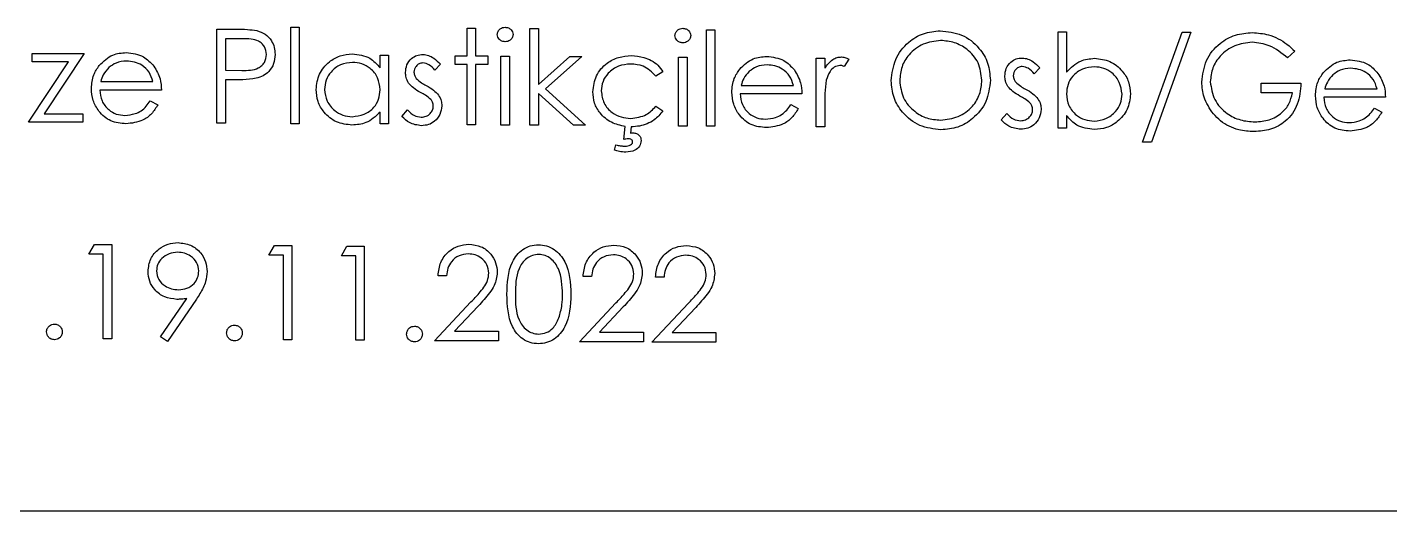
# Model space of a CAD drawing. Extents: x 150 to 4150, y 50 to 2920.
# Drawn here: x 1439.38 to 1485.28, y 2314.08 to 2330.38 of the extents above; entities that cross this region are included whole.
import ezdxf

# ---------------------------------------------------------------- set-up
doc = ezdxf.new("R2010")
doc.units = 0
doc.header["$LTSCALE"] = 10
doc.linetypes.add('SLD-KATı', pattern=[0])
doc.layers.get('0').update_dxf_attribs({"linetype": 'CONTINUOUS'})

msp = doc.modelspace()

# ---------------------------------------------------------------- linework, layer by layer
at = {"color": 7, "linetype": 'SLD-KATı'}
for p, q in [((1445.773, 2330.318), (1446.396, 2330.318)), ((1445.773, 2327.143), (1445.773, 2330.318)), ((1448.256, 2330.384), (1448.541, 2330.384)), ((1448.256, 2327.127), (1448.256, 2330.384)), ((1448.541, 2330.384), (1448.541, 2327.127)), ((1454.199, 2330.35), (1454.484, 2330.35)), ((1454.199, 2329.414), (1454.199, 2330.35)), ((1454.484, 2330.35), (1454.484, 2329.414)), ((1456.315, 2330.336), (1456.6, 2330.336)), ((1456.315, 2327.08), (1456.315, 2330.336)), ((1456.6, 2330.336), (1456.6, 2328.453)), ((1462.258, 2330.301), (1462.543, 2330.301)), ((1462.258, 2327.044), (1462.258, 2330.301)), ((1462.543, 2330.301), (1462.543, 2327.044)), ((1474.103, 2330.231), (1474.388, 2330.231)), ((1474.103, 2326.974), (1474.103, 2330.231)), ((1474.388, 2330.231), (1474.388, 2328.873)), ((1476.953, 2326.509), (1478.281, 2330.213)), ((1478.581, 2330.213), (1477.253, 2326.509)), ((1478.281, 2330.213), (1478.581, 2330.213)), ((1446.058, 2329.992), (1446.058, 2328.934)), ((1446.639, 2329.992), (1446.058, 2329.992)), ((1439.545, 2329.498), (1441.296, 2329.498)), ((1439.545, 2329.213), (1439.545, 2329.498)), ((1441.296, 2329.498), (1439.946, 2327.463)), ((1451.268, 2329.013), (1451.268, 2329.442)), ((1451.268, 2329.442), (1451.553, 2329.442)), ((1451.553, 2329.442), (1451.553, 2327.122)), ((1453.792, 2329.414), (1454.199, 2329.414)), ((1453.792, 2329.129), (1453.792, 2329.414)), ((1454.484, 2329.414), (1454.891, 2329.414)), ((1454.891, 2329.414), (1454.891, 2329.129)), ((1455.338, 2329.405), (1455.623, 2329.405)), ((1455.338, 2327.085), (1455.338, 2329.405)), ((1455.623, 2329.405), (1455.623, 2327.085)), ((1456.6, 2328.453), (1457.656, 2329.4)), ((1458.066, 2329.4), (1456.841, 2328.301)), ((1457.656, 2329.4), (1458.066, 2329.4)), ((1461.322, 2329.37), (1461.607, 2329.37)), ((1461.322, 2327.05), (1461.322, 2329.37)), ((1461.607, 2329.37), (1461.607, 2327.05)), ((1465.962, 2329.342), (1466.247, 2329.342)), ((1465.962, 2327.022), (1465.962, 2329.342)), ((1466.247, 2329.342), (1466.247, 2329.001)), ((1467.061, 2329.304), (1466.905, 2329.057)), ((1482.081, 2329.578), (1481.837, 2329.347)), ((1439.423, 2327.178), (1440.773, 2329.213)), ((1440.773, 2329.213), (1439.545, 2329.213)), ((1446.058, 2328.934), (1446.614, 2328.927)), ((1453.303, 2329.135), (1453.11, 2328.936)), ((1454.199, 2329.129), (1453.792, 2329.129)), ((1454.199, 2327.094), (1454.199, 2329.129)), ((1454.484, 2329.129), (1454.484, 2327.094)), ((1454.891, 2329.129), (1454.484, 2329.129)), ((1460.793, 2328.884), (1460.554, 2328.736)), ((1473.493, 2329.015), (1473.299, 2328.816)), ((1441.855, 2328.551), (1443.616, 2328.551)), ((1446.058, 2328.608), (1446.058, 2327.143)), ((1446.285, 2328.608), (1446.058, 2328.608)), ((1463.428, 2328.423), (1465.189, 2328.423)), ((1480.942, 2328.492), (1482.285, 2328.492)), ((1480.942, 2328.166), (1480.942, 2328.492)), ((1443.901, 2328.266), (1441.825, 2328.266)), ((1443.525, 2327.899), (1443.778, 2327.767)), ((1456.6, 2328.149), (1456.6, 2327.08)), ((1457.779, 2327.08), (1456.6, 2328.149)), ((1456.841, 2328.301), (1458.188, 2327.08)), ((1465.474, 2328.138), (1463.398, 2328.138)), ((1482, 2328.166), (1480.942, 2328.166)), ((1485.134, 2328.022), (1483.058, 2328.022)), ((1483.088, 2328.306), (1484.849, 2328.306)), ((1439.946, 2327.463), (1441.255, 2327.463)), ((1441.255, 2327.463), (1441.255, 2327.178)), ((1451.268, 2327.122), (1451.268, 2327.523)), ((1452.001, 2327.378), (1452.19, 2327.593)), ((1460.554, 2327.718), (1460.793, 2327.562)), ((1465.099, 2327.772), (1465.352, 2327.639)), ((1466.247, 2327.802), (1466.247, 2327.022)), ((1472.19, 2327.258), (1472.379, 2327.473)), ((1484.759, 2327.655), (1485.012, 2327.522)), ((1441.255, 2327.178), (1439.423, 2327.178)), ((1446.058, 2327.143), (1445.773, 2327.143)), ((1448.541, 2327.127), (1448.256, 2327.127)), ((1451.553, 2327.122), (1451.268, 2327.122)), ((1454.484, 2327.094), (1454.199, 2327.094)), ((1455.623, 2327.085), (1455.338, 2327.085)), ((1456.6, 2327.08), (1456.315, 2327.08)), ((1458.188, 2327.08), (1457.779, 2327.08)), ((1459.473, 2326.599), (1459.527, 2327.035)), ((1459.729, 2327.026), (1459.698, 2326.816)), ((1461.607, 2327.05), (1461.322, 2327.05)), ((1462.543, 2327.044), (1462.258, 2327.044)), ((1466.247, 2327.022), (1465.962, 2327.022)), ((1474.388, 2326.974), (1474.103, 2326.974)), ((1474.388, 2327.404), (1474.388, 2326.974)), ((1459.165, 2326.235), (1459.213, 2326.418)), ((1477.253, 2326.509), (1476.953, 2326.509)), ((1441.456, 2322.727), (1441.642, 2323.053)), ((1441.642, 2323.053), (1442.229, 2323.053)), ((1442.229, 2323.053), (1442.229, 2319.878)), ((1447.521, 2322.691), (1447.707, 2323.017)), ((1447.707, 2323.017), (1448.294, 2323.017)), ((1448.294, 2323.017), (1448.294, 2319.842)), ((1449.963, 2322.677), (1450.149, 2323.002)), ((1450.149, 2323.002), (1450.736, 2323.002)), ((1450.736, 2323.002), (1450.736, 2319.827)), ((1441.944, 2322.727), (1441.456, 2322.727)), ((1441.944, 2319.878), (1441.944, 2322.727)), ((1448.009, 2322.691), (1447.521, 2322.691)), ((1448.009, 2319.842), (1448.009, 2322.691)), ((1450.451, 2322.677), (1449.963, 2322.677)), ((1450.451, 2319.827), (1450.451, 2322.677)), ((1453.504, 2322.004), (1453.219, 2322.004)), ((1458.389, 2321.975), (1458.104, 2321.975)), ((1460.831, 2321.96), (1460.546, 2321.96)), ((1443.874, 2319.94), (1444.757, 2321.231)), ((1445.079, 2321.212), (1444.102, 2319.782)), ((1453.097, 2319.806), (1454.329, 2321.12)), ((1457.982, 2319.777), (1459.213, 2321.091)), ((1460.424, 2319.762), (1461.655, 2321.076)), ((1454.572, 2320.979), (1453.777, 2320.131)), ((1459.456, 2320.95), (1458.662, 2320.103)), ((1461.898, 2320.936), (1461.104, 2320.088)), ((1453.777, 2320.131), (1455.255, 2320.131)), ((1455.255, 2320.131), (1455.255, 2319.806)), ((1458.662, 2320.103), (1460.139, 2320.103)), ((1460.139, 2320.103), (1460.139, 2319.777)), ((1442.229, 2319.878), (1441.944, 2319.878)), ((1444.102, 2319.782), (1443.874, 2319.94)), ((1448.294, 2319.842), (1448.009, 2319.842)), ((1450.736, 2319.827), (1450.451, 2319.827)), ((1455.255, 2319.806), (1453.097, 2319.806)), ((1460.139, 2319.777), (1457.982, 2319.777)), ((1462.581, 2319.762), (1460.424, 2319.762)), ((1461.104, 2320.088), (1462.581, 2320.088)), ((1462.581, 2320.088), (1462.581, 2319.762)), ((1336.697, 2314.076), (1524.697, 2314.076))]:
    msp.add_line(p, q, dxfattribs=at)
for points, knots in [([(1446.396, 2330.318), (1446.531, 2330.318), (1446.774, 2330.319), (1447.013, 2330.285), (1447.119, 2330.27)], [0, 0, 0, 0, 0.5603131, 1, 1, 1, 1]), ([(1447.119, 2330.27), (1447.215, 2330.235), (1447.408, 2330.166), (1447.608, 2329.951), (1447.713, 2329.707), (1447.722, 2329.546), (1447.727, 2329.466)], [0, 0, 0, 0, 0.2796972, 0.5593776, 0.7795419, 1, 1, 1, 1]), ([(1455.216, 2330.137), (1455.222, 2330.174), (1455.232, 2330.249), (1455.306, 2330.328), (1455.391, 2330.375), (1455.45, 2330.38), (1455.48, 2330.382)], [0, 0, 0, 0, 0.279374, 0.558933, 0.779459, 1, 1, 1, 1]), ([(1455.48, 2330.382), (1455.517, 2330.379), (1455.593, 2330.371), (1455.68, 2330.307), (1455.736, 2330.226), (1455.742, 2330.166), (1455.746, 2330.137)], [0, 0, 0, 0, 0.279839, 0.559884, 0.779901, 1, 1, 1, 1]), ([(1461.2, 2330.101), (1461.205, 2330.139), (1461.216, 2330.214), (1461.29, 2330.293), (1461.375, 2330.34), (1461.434, 2330.345), (1461.463, 2330.347)], [0, 0, 0, 0, 0.279367, 0.558914, 0.779497, 1, 1, 1, 1]), ([(1461.463, 2330.347), (1461.501, 2330.343), (1461.576, 2330.335), (1461.663, 2330.271), (1461.72, 2330.19), (1461.726, 2330.131), (1461.729, 2330.101)], [0, 0, 0, 0, 0.279861, 0.559886, 0.779901, 1, 1, 1, 1]), ([(1468.486, 2328.581), (1468.515, 2328.826), (1468.574, 2329.315), (1469.008, 2329.874), (1469.557, 2330.206), (1469.942, 2330.244), (1470.135, 2330.264)], [0, 0, 0, 0, 0.279716, 0.559326, 0.77968, 1, 1, 1, 1]), ([(1470.135, 2330.264), (1470.383, 2330.237), (1470.881, 2330.185), (1471.437, 2329.735), (1471.775, 2329.182), (1471.807, 2328.791), (1471.824, 2328.596)], [0, 0, 0, 0, 0.27977, 0.559371, 0.779578, 1, 1, 1, 1]), ([(1478.947, 2328.534), (1478.978, 2328.783), (1479.041, 2329.28), (1479.498, 2329.839), (1480.067, 2330.154), (1480.459, 2330.186), (1480.655, 2330.202)], [0, 0, 0, 0, 0.279595, 0.559068, 0.779412, 1, 1, 1, 1]), ([(1480.655, 2330.202), (1480.836, 2330.188), (1481.136, 2330.166), (1481.524, 2330.006), (1481.823, 2329.818), (1481.995, 2329.658), (1482.081, 2329.578)], [0, 0, 0, 0, 0.3395303, 0.5595888, 0.7797308, 1, 1, 1, 1]), ([(1447.442, 2329.465), (1447.427, 2329.556), (1447.406, 2329.693), (1447.289, 2329.836), (1447.065, 2329.997), (1446.828, 2329.994), (1446.639, 2329.992)], [0, 0, 0, 0, 0.248972, 0.374733, 0.500391, 1, 1, 1, 1]), ([(1455.48, 2329.894), (1455.442, 2329.898), (1455.368, 2329.906), (1455.282, 2329.969), (1455.226, 2330.049), (1455.22, 2330.108), (1455.216, 2330.137)], [0, 0, 0, 0, 0.279796, 0.559658, 0.77993, 1, 1, 1, 1]), ([(1455.746, 2330.137), (1455.74, 2330.099), (1455.729, 2330.024), (1455.653, 2329.947), (1455.568, 2329.9), (1455.509, 2329.896), (1455.48, 2329.894)], [0, 0, 0, 0, 0.279157, 0.558811, 0.779355, 1, 1, 1, 1]), ([(1461.463, 2329.858), (1461.426, 2329.862), (1461.352, 2329.87), (1461.266, 2329.934), (1461.21, 2330.014), (1461.203, 2330.072), (1461.2, 2330.101)], [0, 0, 0, 0, 0.279812, 0.559778, 0.779917, 1, 1, 1, 1]), ([(1461.729, 2330.101), (1461.724, 2330.064), (1461.713, 2329.989), (1461.637, 2329.912), (1461.552, 2329.865), (1461.493, 2329.861), (1461.463, 2329.858)], [0, 0, 0, 0, 0.279155, 0.558791, 0.779334, 1, 1, 1, 1]), ([(1470.149, 2329.938), (1469.948, 2329.912), (1469.547, 2329.86), (1469.089, 2329.506), (1468.814, 2329.056), (1468.785, 2328.74), (1468.771, 2328.582)], [0, 0, 0, 0, 0.279637, 0.559352, 0.779645, 1, 1, 1, 1]), ([(1471.539, 2328.597), (1471.515, 2328.798), (1471.466, 2329.201), (1471.079, 2329.638), (1470.622, 2329.891), (1470.306, 2329.922), (1470.149, 2329.938)], [0, 0, 0, 0, 0.279481, 0.558868, 0.779518, 1, 1, 1, 1]), ([(1480.645, 2329.876), (1480.444, 2329.852), (1480.043, 2329.803), (1479.574, 2329.464), (1479.286, 2329.021), (1479.25, 2328.705), (1479.232, 2328.547)], [0, 0, 0, 0, 0.279847, 0.559547, 0.779859, 1, 1, 1, 1]), ([(1481.837, 2329.347), (1481.641, 2329.508), (1481.29, 2329.797), (1480.842, 2329.852), (1480.645, 2329.876)], [0, 0, 0, 0, 0.559848, 1, 1, 1, 1]), ([(1441.807, 2329.095), (1441.949, 2329.235), (1442.204, 2329.486), (1442.558, 2329.515), (1442.714, 2329.528)], [0, 0, 0, 0, 0.5586028, 1, 1, 1, 1]), ([(1442.714, 2329.528), (1442.92, 2329.504), (1443.289, 2329.461), (1443.538, 2329.19), (1443.648, 2329.071)], [0, 0, 0, 0, 0.55892, 1, 1, 1, 1]), ([(1446.614, 2328.927), (1446.807, 2328.926), (1447.049, 2328.925), (1447.284, 2329.084), (1447.406, 2329.23), (1447.427, 2329.371), (1447.442, 2329.465)], [0, 0, 0, 0, 0.499722, 0.625349, 0.751103, 1, 1, 1, 1]), ([(1447.727, 2329.466), (1447.719, 2329.361), (1447.704, 2329.152), (1447.545, 2328.897), (1447.329, 2328.733), (1447.172, 2328.684), (1447.093, 2328.66)], [0, 0, 0, 0, 0.2801107, 0.5593231, 0.7794529, 1, 1, 1, 1]), ([(1449.111, 2328.288), (1449.133, 2328.466), (1449.177, 2328.822), (1449.513, 2329.209), (1449.91, 2329.447), (1450.19, 2329.471), (1450.329, 2329.483)], [0, 0, 0, 0, 0.279416, 0.559186, 0.779548, 1, 1, 1, 1]), ([(1450.329, 2329.483), (1450.539, 2329.459), (1450.913, 2329.417), (1451.16, 2329.136), (1451.268, 2329.013)], [0, 0, 0, 0, 0.559054, 1, 1, 1, 1]), ([(1452.123, 2328.856), (1452.131, 2328.945), (1452.148, 2329.123), (1452.303, 2329.326), (1452.5, 2329.448), (1452.639, 2329.459), (1452.709, 2329.465)], [0, 0, 0, 0, 0.279919, 0.559471, 0.779622, 1, 1, 1, 1]), ([(1452.709, 2329.465), (1452.774, 2329.458), (1452.905, 2329.443), (1453.112, 2329.326), (1453.231, 2329.207), (1453.303, 2329.135)], [0, 0, 0, 0, 0.279562, 0.559702, 1, 1, 1, 1]), ([(1458.432, 2328.208), (1458.457, 2328.393), (1458.507, 2328.765), (1458.862, 2329.171), (1459.292, 2329.394), (1459.585, 2329.416), (1459.731, 2329.428)], [0, 0, 0, 0, 0.279386, 0.55879, 0.779281, 1, 1, 1, 1]), ([(1459.731, 2329.428), (1459.872, 2329.416), (1460.106, 2329.396), (1460.407, 2329.269), (1460.636, 2329.111), (1460.741, 2328.96), (1460.793, 2328.884)], [0, 0, 0, 0, 0.339712, 0.560013, 0.780012, 1, 1, 1, 1]), ([(1463.38, 2328.967), (1463.523, 2329.108), (1463.778, 2329.359), (1464.131, 2329.387), (1464.287, 2329.4)], [0, 0, 0, 0, 0.558568, 1, 1, 1, 1]), ([(1464.287, 2329.4), (1464.493, 2329.376), (1464.862, 2329.333), (1465.112, 2329.063), (1465.221, 2328.943)], [0, 0, 0, 0, 0.55892, 1, 1, 1, 1]), ([(1466.247, 2329.001), (1466.327, 2329.11), (1466.438, 2329.262), (1466.656, 2329.369), (1466.761, 2329.378), (1466.813, 2329.383)], [0, 0, 0, 0, 0.558819, 0.779466, 1, 1, 1, 1]), ([(1466.813, 2329.383), (1466.863, 2329.377), (1466.951, 2329.367), (1467.028, 2329.323), (1467.061, 2329.304)], [0, 0, 0, 0, 0.5593001, 1, 1, 1, 1]), ([(1472.312, 2328.737), (1472.321, 2328.826), (1472.338, 2329.003), (1472.492, 2329.206), (1472.689, 2329.329), (1472.829, 2329.34), (1472.899, 2329.345)], [0, 0, 0, 0, 0.279922, 0.55947, 0.779621, 1, 1, 1, 1]), ([(1472.899, 2329.345), (1472.964, 2329.338), (1473.094, 2329.323), (1473.301, 2329.206), (1473.42, 2329.088), (1473.493, 2329.015)], [0, 0, 0, 0, 0.279562, 0.559713, 1, 1, 1, 1]), ([(1474.388, 2328.873), (1474.537, 2329.02), (1474.803, 2329.283), (1475.172, 2329.319), (1475.335, 2329.335)], [0, 0, 0, 0, 0.559301, 1, 1, 1, 1]), ([(1475.335, 2329.335), (1475.513, 2329.315), (1475.87, 2329.273), (1476.264, 2328.945), (1476.509, 2328.55), (1476.534, 2328.27), (1476.546, 2328.13)], [0, 0, 0, 0, 0.279578, 0.5593278, 0.7795936, 1, 1, 1, 1]), ([(1483.04, 2328.851), (1483.183, 2328.991), (1483.438, 2329.242), (1483.791, 2329.271), (1483.947, 2329.283)], [0, 0, 0, 0, 0.5586028, 1, 1, 1, 1]), ([(1483.947, 2329.283), (1484.154, 2329.26), (1484.523, 2329.217), (1484.772, 2328.946), (1484.882, 2328.827)], [0, 0, 0, 0, 0.55892, 1, 1, 1, 1]), ([(1441.54, 2328.321), (1441.554, 2328.478), (1441.579, 2328.76), (1441.737, 2328.993), (1441.807, 2329.095)], [0, 0, 0, 0, 0.559429, 1, 1, 1, 1]), ([(1442.131, 2329.025), (1442.061, 2328.947), (1441.937, 2328.807), (1441.88, 2328.629), (1441.855, 2328.551)], [0, 0, 0, 0, 0.558781, 1, 1, 1, 1]), ([(1442.728, 2329.243), (1442.605, 2329.232), (1442.385, 2329.213), (1442.208, 2329.083), (1442.131, 2329.025)], [0, 0, 0, 0, 0.559448, 1, 1, 1, 1]), ([(1443.616, 2328.551), (1443.581, 2328.661), (1443.511, 2328.88), (1443.268, 2329.101), (1442.997, 2329.222), (1442.818, 2329.236), (1442.728, 2329.243)], [0, 0, 0, 0, 0.280137, 0.55919, 0.7796021, 1, 1, 1, 1]), ([(1443.648, 2329.071), (1443.731, 2328.931), (1443.879, 2328.682), (1443.894, 2328.393), (1443.901, 2328.266)], [0, 0, 0, 0, 0.558873, 1, 1, 1, 1]), ([(1450.333, 2329.198), (1450.197, 2329.182), (1449.925, 2329.15), (1449.616, 2328.908), (1449.43, 2328.605), (1449.407, 2328.392), (1449.396, 2328.285)], [0, 0, 0, 0, 0.279758, 0.559302, 0.7797, 1, 1, 1, 1]), ([(1451.268, 2328.277), (1451.253, 2328.415), (1451.222, 2328.69), (1450.966, 2328.992), (1450.657, 2329.172), (1450.441, 2329.189), (1450.333, 2329.198)], [0, 0, 0, 0, 0.279684, 0.559201, 0.77949, 1, 1, 1, 1]), ([(1452.229, 2328.499), (1452.195, 2328.561), (1452.133, 2328.673), (1452.126, 2328.8), (1452.123, 2328.856)], [0, 0, 0, 0, 0.559605, 1, 1, 1, 1]), ([(1452.709, 2329.18), (1452.664, 2329.174), (1452.574, 2329.162), (1452.478, 2329.074), (1452.417, 2328.974), (1452.411, 2328.903), (1452.408, 2328.868)], [0, 0, 0, 0, 0.27932, 0.5591, 0.779453, 1, 1, 1, 1]), ([(1452.408, 2328.868), (1452.413, 2328.825), (1452.422, 2328.748), (1452.467, 2328.685), (1452.487, 2328.657)], [0, 0, 0, 0, 0.558986, 1, 1, 1, 1]), ([(1453.11, 2328.936), (1453.049, 2329.006), (1452.94, 2329.131), (1452.78, 2329.165), (1452.709, 2329.18)], [0, 0, 0, 0, 0.562033, 1, 1, 1, 1]), ([(1459.71, 2329.143), (1459.569, 2329.13), (1459.287, 2329.105), (1458.959, 2328.869), (1458.75, 2328.565), (1458.728, 2328.344), (1458.717, 2328.233)], [0, 0, 0, 0, 0.280134, 0.559778, 0.779912, 1, 1, 1, 1]), ([(1460.554, 2328.736), (1460.423, 2328.868), (1460.186, 2329.105), (1459.856, 2329.131), (1459.71, 2329.143)], [0, 0, 0, 0, 0.558439, 1, 1, 1, 1]), ([(1463.113, 2328.193), (1463.127, 2328.35), (1463.152, 2328.632), (1463.31, 2328.865), (1463.38, 2328.967)], [0, 0, 0, 0, 0.559429, 1, 1, 1, 1]), ([(1463.704, 2328.897), (1463.635, 2328.819), (1463.511, 2328.679), (1463.453, 2328.501), (1463.428, 2328.423)], [0, 0, 0, 0, 0.558777, 1, 1, 1, 1]), ([(1464.302, 2329.115), (1464.179, 2329.104), (1463.959, 2329.085), (1463.782, 2328.955), (1463.704, 2328.897)], [0, 0, 0, 0, 0.559442, 1, 1, 1, 1]), ([(1465.189, 2328.423), (1465.154, 2328.533), (1465.085, 2328.752), (1464.841, 2328.973), (1464.571, 2329.094), (1464.391, 2329.108), (1464.302, 2329.115)], [0, 0, 0, 0, 0.280135, 0.559186, 0.779596, 1, 1, 1, 1]), ([(1465.221, 2328.943), (1465.304, 2328.804), (1465.452, 2328.554), (1465.467, 2328.265), (1465.474, 2328.138)], [0, 0, 0, 0, 0.55887, 1, 1, 1, 1]), ([(1466.759, 2329.098), (1466.692, 2329.083), (1466.558, 2329.054), (1466.385, 2328.867), (1466.331, 2328.7), (1466.298, 2328.598)], [0, 0, 0, 0, 0.278351, 0.558774, 1, 1, 1, 1]), ([(1466.905, 2329.057), (1466.879, 2329.069), (1466.832, 2329.09), (1466.782, 2329.096), (1466.759, 2329.098)], [0, 0, 0, 0, 0.560494, 1, 1, 1, 1]), ([(1472.899, 2329.06), (1472.854, 2329.055), (1472.763, 2329.043), (1472.667, 2328.955), (1472.607, 2328.855), (1472.6, 2328.784), (1472.597, 2328.748)], [0, 0, 0, 0, 0.279322, 0.559103, 0.779448, 1, 1, 1, 1]), ([(1473.299, 2328.816), (1473.238, 2328.886), (1473.129, 2329.011), (1472.969, 2329.045), (1472.899, 2329.06)], [0, 0, 0, 0, 0.562033, 1, 1, 1, 1]), ([(1475.328, 2329.05), (1475.192, 2329.034), (1474.919, 2329), (1474.602, 2328.768), (1474.416, 2328.461), (1474.398, 2328.246), (1474.388, 2328.139)], [0, 0, 0, 0, 0.279797, 0.559475, 0.779655, 1, 1, 1, 1]), ([(1476.261, 2328.13), (1476.241, 2328.265), (1476.203, 2328.536), (1475.954, 2328.839), (1475.648, 2329.019), (1475.434, 2329.04), (1475.328, 2329.05)], [0, 0, 0, 0, 0.279417, 0.559117, 0.779556, 1, 1, 1, 1]), ([(1482.773, 2328.076), (1482.787, 2328.234), (1482.813, 2328.516), (1482.971, 2328.748), (1483.04, 2328.851)], [0, 0, 0, 0, 0.559429, 1, 1, 1, 1]), ([(1483.962, 2328.999), (1483.839, 2328.988), (1483.619, 2328.969), (1483.442, 2328.838), (1483.364, 2328.781)], [0, 0, 0, 0, 0.559448, 1, 1, 1, 1]), ([(1484.849, 2328.306), (1484.814, 2328.416), (1484.745, 2328.636), (1484.501, 2328.857), (1484.231, 2328.977), (1484.052, 2328.991), (1483.962, 2328.999)], [0, 0, 0, 0, 0.280137, 0.55919, 0.779595, 1, 1, 1, 1]), ([(1484.882, 2328.827), (1484.964, 2328.687), (1485.112, 2328.437), (1485.127, 2328.149), (1485.134, 2328.022)], [0, 0, 0, 0, 0.558873, 1, 1, 1, 1]), ([(1447.093, 2328.66), (1446.943, 2328.641), (1446.675, 2328.608), (1446.404, 2328.608), (1446.285, 2328.608)], [0, 0, 0, 0, 0.559686, 1, 1, 1, 1]), ([(1452.629, 2328.182), (1452.545, 2328.229), (1452.394, 2328.313), (1452.279, 2328.442), (1452.229, 2328.499)], [0, 0, 0, 0, 0.56063, 1, 1, 1, 1]), ([(1452.487, 2328.657), (1452.543, 2328.605), (1452.644, 2328.513), (1452.765, 2328.447), (1452.818, 2328.418)], [0, 0, 0, 0, 0.559085, 1, 1, 1, 1]), ([(1452.818, 2328.418), (1452.906, 2328.369), (1453.062, 2328.282), (1453.183, 2328.15), (1453.236, 2328.092)], [0, 0, 0, 0, 0.56062, 1, 1, 1, 1]), ([(1466.298, 2328.598), (1466.279, 2328.45), (1466.246, 2328.186), (1466.247, 2327.919), (1466.247, 2327.802)], [0, 0, 0, 0, 0.559637, 1, 1, 1, 1]), ([(1470.16, 2326.926), (1469.914, 2326.953), (1469.422, 2327.007), (1468.875, 2327.456), (1468.537, 2328.001), (1468.503, 2328.388), (1468.486, 2328.581)], [0, 0, 0, 0, 0.279665, 0.559349, 0.779636, 1, 1, 1, 1]), ([(1468.771, 2328.582), (1468.795, 2328.382), (1468.844, 2327.982), (1469.228, 2327.55), (1469.677, 2327.29), (1469.991, 2327.264), (1470.149, 2327.251)], [0, 0, 0, 0, 0.2794222, 0.559084, 0.7794841, 1, 1, 1, 1]), ([(1470.149, 2327.251), (1470.35, 2327.274), (1470.753, 2327.32), (1471.22, 2327.668), (1471.495, 2328.121), (1471.524, 2328.438), (1471.539, 2328.597)], [0, 0, 0, 0, 0.279824, 0.559388, 0.779662, 1, 1, 1, 1]), ([(1471.824, 2328.596), (1471.796, 2328.35), (1471.74, 2327.857), (1471.288, 2327.311), (1470.741, 2326.975), (1470.354, 2326.942), (1470.16, 2326.926)], [0, 0, 0, 0, 0.279631, 0.559344, 0.7796, 1, 1, 1, 1]), ([(1472.418, 2328.379), (1472.384, 2328.442), (1472.322, 2328.554), (1472.315, 2328.681), (1472.312, 2328.737)], [0, 0, 0, 0, 0.559605, 1, 1, 1, 1]), ([(1472.819, 2328.063), (1472.734, 2328.11), (1472.583, 2328.194), (1472.469, 2328.323), (1472.418, 2328.379)], [0, 0, 0, 0, 0.5606371, 1, 1, 1, 1]), ([(1472.597, 2328.748), (1472.602, 2328.705), (1472.612, 2328.628), (1472.656, 2328.565), (1472.676, 2328.538)], [0, 0, 0, 0, 0.558986, 1, 1, 1, 1]), ([(1472.676, 2328.538), (1472.733, 2328.486), (1472.834, 2328.393), (1472.954, 2328.327), (1473.007, 2328.299)], [0, 0, 0, 0, 0.559085, 1, 1, 1, 1]), ([(1479.336, 2327.464), (1479.211, 2327.646), (1478.987, 2327.97), (1478.959, 2328.362), (1478.947, 2328.534)], [0, 0, 0, 0, 0.559292, 1, 1, 1, 1]), ([(1479.232, 2328.547), (1479.264, 2328.337), (1479.329, 2327.917), (1479.751, 2327.473), (1480.24, 2327.229), (1480.571, 2327.203), (1480.737, 2327.189)], [0, 0, 0, 0, 0.2790759, 0.5585961, 0.779239, 1, 1, 1, 1]), ([(1482.285, 2328.492), (1482.265, 2328.252), (1482.226, 2327.774), (1481.825, 2327.208), (1481.276, 2326.902), (1480.9, 2326.877), (1480.712, 2326.864)], [0, 0, 0, 0, 0.280359, 0.559374, 0.779373, 1, 1, 1, 1]), ([(1483.364, 2328.781), (1483.295, 2328.703), (1483.171, 2328.562), (1483.113, 2328.385), (1483.088, 2328.306)], [0, 0, 0, 0, 0.558781, 1, 1, 1, 1]), ([(1442.707, 2327.126), (1442.53, 2327.142), (1442.178, 2327.174), (1441.798, 2327.512), (1441.578, 2327.909), (1441.552, 2328.183), (1441.54, 2328.321)], [0, 0, 0, 0, 0.279891, 0.558845, 0.779477, 1, 1, 1, 1]), ([(1441.825, 2328.266), (1441.839, 2328.14), (1441.868, 2327.889), (1442.093, 2327.605), (1442.375, 2327.435), (1442.572, 2327.419), (1442.671, 2327.411)], [0, 0, 0, 0, 0.27999, 0.559365, 0.779523, 1, 1, 1, 1]), ([(1442.671, 2327.411), (1442.788, 2327.422), (1442.981, 2327.441), (1443.226, 2327.558), (1443.396, 2327.712), (1443.482, 2327.837), (1443.525, 2327.899)], [0, 0, 0, 0, 0.339443, 0.559602, 0.779471, 1, 1, 1, 1]), ([(1450.32, 2327.081), (1450.142, 2327.102), (1449.785, 2327.144), (1449.391, 2327.472), (1449.147, 2327.868), (1449.123, 2328.148), (1449.111, 2328.288)], [0, 0, 0, 0, 0.279569, 0.559337, 0.779592, 1, 1, 1, 1]), ([(1449.396, 2328.285), (1449.415, 2328.15), (1449.453, 2327.879), (1449.703, 2327.576), (1450.01, 2327.397), (1450.224, 2327.377), (1450.331, 2327.366)], [0, 0, 0, 0, 0.279416, 0.559146, 0.779573, 1, 1, 1, 1]), ([(1450.331, 2327.366), (1450.467, 2327.383), (1450.739, 2327.415), (1451.056, 2327.648), (1451.24, 2327.955), (1451.259, 2328.17), (1451.268, 2328.277)], [0, 0, 0, 0, 0.279823, 0.55941, 0.779619, 1, 1, 1, 1]), ([(1452.981, 2327.943), (1452.92, 2327.995), (1452.811, 2328.087), (1452.685, 2328.153), (1452.629, 2328.182)], [0, 0, 0, 0, 0.559091, 1, 1, 1, 1]), ([(1453.059, 2327.722), (1453.055, 2327.767), (1453.047, 2327.848), (1453.001, 2327.914), (1452.981, 2327.943)], [0, 0, 0, 0, 0.559565, 1, 1, 1, 1]), ([(1453.236, 2328.092), (1453.271, 2328.03), (1453.334, 2327.918), (1453.341, 2327.79), (1453.344, 2327.734)], [0, 0, 0, 0, 0.559596, 1, 1, 1, 1]), ([(1459.527, 2327.035), (1459.365, 2327.07), (1459.041, 2327.14), (1458.686, 2327.449), (1458.465, 2327.819), (1458.443, 2328.078), (1458.432, 2328.208)], [0, 0, 0, 0, 0.279893, 0.559654, 0.779802, 1, 1, 1, 1]), ([(1458.717, 2328.233), (1458.737, 2328.092), (1458.777, 2327.81), (1459.049, 2327.502), (1459.378, 2327.336), (1459.6, 2327.319), (1459.712, 2327.311)], [0, 0, 0, 0, 0.279338, 0.558772, 0.779268, 1, 1, 1, 1]), ([(1464.28, 2326.998), (1464.104, 2327.014), (1463.751, 2327.046), (1463.372, 2327.385), (1463.151, 2327.781), (1463.126, 2328.055), (1463.113, 2328.193)], [0, 0, 0, 0, 0.279891, 0.558848, 0.779477, 1, 1, 1, 1]), ([(1463.398, 2328.138), (1463.413, 2328.012), (1463.442, 2327.761), (1463.666, 2327.477), (1463.948, 2327.308), (1464.146, 2327.291), (1464.245, 2327.283)], [0, 0, 0, 0, 0.279992, 0.559369, 0.779528, 1, 1, 1, 1]), ([(1473.17, 2327.823), (1473.109, 2327.875), (1473.001, 2327.968), (1472.874, 2328.033), (1472.819, 2328.063)], [0, 0, 0, 0, 0.5591021, 1, 1, 1, 1]), ([(1473.007, 2328.299), (1473.095, 2328.25), (1473.252, 2328.163), (1473.372, 2328.031), (1473.425, 2327.973)], [0, 0, 0, 0, 0.56062, 1, 1, 1, 1]), ([(1473.425, 2327.973), (1473.46, 2327.91), (1473.523, 2327.798), (1473.53, 2327.67), (1473.533, 2327.614)], [0, 0, 0, 0, 0.559596, 1, 1, 1, 1]), ([(1474.388, 2328.139), (1474.403, 2328.001), (1474.434, 2327.726), (1474.69, 2327.423), (1475, 2327.245), (1475.215, 2327.227), (1475.323, 2327.219)], [0, 0, 0, 0, 0.279659, 0.559197, 0.779517, 1, 1, 1, 1]), ([(1475.323, 2327.219), (1475.459, 2327.234), (1475.731, 2327.266), (1476.04, 2327.508), (1476.226, 2327.81), (1476.249, 2328.023), (1476.261, 2328.13)], [0, 0, 0, 0, 0.279756, 0.559285, 0.779714, 1, 1, 1, 1]), ([(1476.546, 2328.13), (1476.524, 2327.952), (1476.48, 2327.595), (1476.143, 2327.208), (1475.746, 2326.969), (1475.466, 2326.946), (1475.326, 2326.934)], [0, 0, 0, 0, 0.279413, 0.559202, 0.77955, 1, 1, 1, 1]), ([(1480.737, 2327.189), (1480.901, 2327.202), (1481.228, 2327.227), (1481.63, 2327.463), (1481.909, 2327.789), (1481.97, 2328.041), (1482, 2328.166)], [0, 0, 0, 0, 0.280255, 0.55992, 0.779937, 1, 1, 1, 1]), ([(1483.94, 2326.882), (1483.764, 2326.898), (1483.411, 2326.929), (1483.032, 2327.268), (1482.811, 2327.664), (1482.786, 2327.939), (1482.773, 2328.076)], [0, 0, 0, 0, 0.279886, 0.558845, 0.779477, 1, 1, 1, 1]), ([(1483.058, 2328.022), (1483.073, 2327.896), (1483.102, 2327.645), (1483.327, 2327.36), (1483.608, 2327.191), (1483.806, 2327.175), (1483.905, 2327.167)], [0, 0, 0, 0, 0.27999, 0.559365, 0.779523, 1, 1, 1, 1]), ([(1443.778, 2327.767), (1443.714, 2327.662), (1443.584, 2327.452), (1443.219, 2327.182), (1442.901, 2327.147), (1442.707, 2327.126)], [0, 0, 0, 0, 0.280935, 0.561412, 1, 1, 1, 1]), ([(1451.268, 2327.523), (1451.118, 2327.38), (1450.849, 2327.125), (1450.482, 2327.095), (1450.32, 2327.081)], [0, 0, 0, 0, 0.558756, 1, 1, 1, 1]), ([(1452.19, 2327.593), (1452.262, 2327.519), (1452.39, 2327.388), (1452.57, 2327.36), (1452.649, 2327.348)], [0, 0, 0, 0, 0.560795, 1, 1, 1, 1]), ([(1452.649, 2327.348), (1452.707, 2327.354), (1452.823, 2327.366), (1452.955, 2327.463), (1453.044, 2327.586), (1453.054, 2327.676), (1453.059, 2327.722)], [0, 0, 0, 0, 0.279996, 0.559823, 0.780056, 1, 1, 1, 1]), ([(1453.344, 2327.734), (1453.332, 2327.634), (1453.309, 2327.434), (1453.125, 2327.213), (1452.9, 2327.082), (1452.743, 2327.07), (1452.664, 2327.063)], [0, 0, 0, 0, 0.279566, 0.559248, 0.779486, 1, 1, 1, 1]), ([(1459.712, 2327.311), (1459.896, 2327.333), (1460.227, 2327.373), (1460.454, 2327.613), (1460.554, 2327.718)], [0, 0, 0, 0, 0.558802, 1, 1, 1, 1]), ([(1460.793, 2327.562), (1460.703, 2327.452), (1460.555, 2327.271), (1460.265, 2327.12), (1460.002, 2327.041), (1459.82, 2327.031), (1459.729, 2327.026)], [0, 0, 0, 0, 0.339005, 0.559273, 0.779589, 1, 1, 1, 1]), ([(1464.245, 2327.283), (1464.361, 2327.295), (1464.554, 2327.313), (1464.8, 2327.43), (1464.97, 2327.585), (1465.056, 2327.709), (1465.099, 2327.772)], [0, 0, 0, 0, 0.339451, 0.559602, 0.779477, 1, 1, 1, 1]), ([(1465.352, 2327.639), (1465.287, 2327.534), (1465.158, 2327.324), (1464.793, 2327.054), (1464.474, 2327.02), (1464.28, 2326.998)], [0, 0, 0, 0, 0.280933, 0.56141, 1, 1, 1, 1]), ([(1472.379, 2327.473), (1472.451, 2327.399), (1472.58, 2327.268), (1472.76, 2327.241), (1472.839, 2327.229)], [0, 0, 0, 0, 0.560795, 1, 1, 1, 1]), ([(1472.839, 2327.229), (1472.897, 2327.235), (1473.012, 2327.246), (1473.145, 2327.344), (1473.233, 2327.466), (1473.243, 2327.557), (1473.248, 2327.602)], [0, 0, 0, 0, 0.279994, 0.559833, 0.780057, 1, 1, 1, 1]), ([(1473.533, 2327.614), (1473.522, 2327.514), (1473.499, 2327.315), (1473.314, 2327.093), (1473.089, 2326.962), (1472.932, 2326.95), (1472.853, 2326.944)], [0, 0, 0, 0, 0.279566, 0.559248, 0.779486, 1, 1, 1, 1]), ([(1473.248, 2327.602), (1473.244, 2327.647), (1473.237, 2327.728), (1473.191, 2327.794), (1473.17, 2327.823)], [0, 0, 0, 0, 0.5595509, 1, 1, 1, 1]), ([(1480.712, 2326.864), (1480.536, 2326.874), (1480.245, 2326.891), (1479.864, 2327.034), (1479.571, 2327.215), (1479.414, 2327.381), (1479.336, 2327.464)], [0, 0, 0, 0, 0.339789, 0.559869, 0.779909, 1, 1, 1, 1]), ([(1483.905, 2327.167), (1484.022, 2327.178), (1484.214, 2327.197), (1484.46, 2327.314), (1484.63, 2327.468), (1484.716, 2327.593), (1484.759, 2327.655)], [0, 0, 0, 0, 0.3394616, 0.5595939, 0.7794665, 1, 1, 1, 1]), ([(1485.012, 2327.522), (1484.947, 2327.417), (1484.818, 2327.207), (1484.453, 2326.938), (1484.135, 2326.903), (1483.94, 2326.882)], [0, 0, 0, 0, 0.280935, 0.561412, 1, 1, 1, 1]), ([(1452.664, 2327.063), (1452.52, 2327.082), (1452.263, 2327.115), (1452.081, 2327.297), (1452.001, 2327.378)], [0, 0, 0, 0, 0.559282, 1, 1, 1, 1]), ([(1472.853, 2326.944), (1472.709, 2326.962), (1472.452, 2326.995), (1472.27, 2327.178), (1472.19, 2327.258)], [0, 0, 0, 0, 0.559272, 1, 1, 1, 1]), ([(1475.326, 2326.934), (1475.117, 2326.958), (1474.743, 2327.001), (1474.497, 2327.28), (1474.388, 2327.404)], [0, 0, 0, 0, 0.558928, 1, 1, 1, 1]), ([(1459.631, 2326.619), (1459.601, 2326.617), (1459.548, 2326.614), (1459.496, 2326.604), (1459.473, 2326.599)], [0, 0, 0, 0, 0.559932, 1, 1, 1, 1]), ([(1459.478, 2326.375), (1459.54, 2326.375), (1459.632, 2326.376), (1459.731, 2326.426), (1459.77, 2326.475), (1459.774, 2326.506), (1459.775, 2326.522)], [0, 0, 0, 0, 0.500801, 0.749916, 0.875245, 1, 1, 1, 1]), ([(1460.06, 2326.56), (1460.048, 2326.492), (1460.024, 2326.357), (1459.824, 2326.194), (1459.649, 2326.18), (1459.543, 2326.171)], [0, 0, 0, 0, 0.279014, 0.559544, 1, 1, 1, 1]), ([(1459.775, 2326.522), (1459.771, 2326.539), (1459.762, 2326.575), (1459.705, 2326.613), (1459.659, 2326.617), (1459.631, 2326.619)], [0, 0, 0, 0, 0.277748, 0.558953, 1, 1, 1, 1]), ([(1459.698, 2326.816), (1459.714, 2326.818), (1459.743, 2326.822), (1459.772, 2326.822), (1459.785, 2326.822)], [0, 0, 0, 0, 0.560073, 1, 1, 1, 1]), ([(1459.785, 2326.822), (1459.825, 2326.819), (1459.905, 2326.811), (1459.996, 2326.742), (1460.052, 2326.654), (1460.058, 2326.591), (1460.06, 2326.56)], [0, 0, 0, 0, 0.2798244, 0.5593848, 0.7795194, 1, 1, 1, 1]), ([(1459.543, 2326.171), (1459.47, 2326.174), (1459.342, 2326.179), (1459.219, 2326.218), (1459.165, 2326.235)], [0, 0, 0, 0, 0.559882, 1, 1, 1, 1]), ([(1459.213, 2326.418), (1459.262, 2326.405), (1459.348, 2326.381), (1459.438, 2326.377), (1459.478, 2326.375)], [0, 0, 0, 0, 0.560052, 1, 1, 1, 1]), ([(1443.45, 2322.147), (1443.468, 2322.294), (1443.502, 2322.587), (1443.783, 2322.906), (1444.117, 2323.088), (1444.346, 2323.109), (1444.461, 2323.12)], [0, 0, 0, 0, 0.279549, 0.558866, 0.779456, 1, 1, 1, 1]), ([(1444.461, 2323.12), (1444.605, 2323.103), (1444.894, 2323.069), (1445.221, 2322.81), (1445.411, 2322.484), (1445.433, 2322.257), (1445.445, 2322.144)], [0, 0, 0, 0, 0.279712, 0.559136, 0.779577, 1, 1, 1, 1]), ([(1453.219, 2322.004), (1453.238, 2322.158), (1453.275, 2322.467), (1453.546, 2322.819), (1453.89, 2323.031), (1454.133, 2323.052), (1454.255, 2323.062)], [0, 0, 0, 0, 0.279997, 0.559497, 0.779664, 1, 1, 1, 1]), ([(1454.255, 2323.062), (1454.396, 2323.049), (1454.679, 2323.023), (1454.994, 2322.764), (1455.184, 2322.45), (1455.204, 2322.229), (1455.214, 2322.118)], [0, 0, 0, 0, 0.279889, 0.559207, 0.779564, 1, 1, 1, 1]), ([(1455.54, 2321.378), (1455.552, 2321.757), (1455.567, 2322.231), (1455.863, 2322.708), (1456.069, 2322.898), (1456.323, 2323.025), (1456.508, 2323.04), (1456.601, 2323.048)], [0, 0, 0, 0, 0.498712, 0.624179, 0.749473, 0.874742, 1, 1, 1, 1]), ([(1456.601, 2323.048), (1456.694, 2323.04), (1456.881, 2323.025), (1457.222, 2322.86), (1457.651, 2322.33), (1457.679, 2321.759), (1457.697, 2321.378)], [0, 0, 0, 0, 0.1256, 0.251189, 0.500583, 1, 1, 1, 1]), ([(1458.104, 2321.975), (1458.122, 2322.129), (1458.159, 2322.438), (1458.43, 2322.79), (1458.775, 2323.002), (1459.018, 2323.023), (1459.139, 2323.033)], [0, 0, 0, 0, 0.280033, 0.559525, 0.779669, 1, 1, 1, 1]), ([(1459.139, 2323.033), (1459.281, 2323.02), (1459.564, 2322.994), (1459.878, 2322.735), (1460.068, 2322.421), (1460.088, 2322.2), (1460.098, 2322.089)], [0, 0, 0, 0, 0.2799, 0.559248, 0.779611, 1, 1, 1, 1]), ([(1460.546, 2321.96), (1460.565, 2322.115), (1460.602, 2322.423), (1460.873, 2322.776), (1461.217, 2322.988), (1461.46, 2323.008), (1461.582, 2323.019)], [0, 0, 0, 0, 0.280033, 0.559525, 0.779669, 1, 1, 1, 1]), ([(1461.582, 2323.019), (1461.723, 2323.006), (1462.006, 2322.979), (1462.32, 2322.721), (1462.511, 2322.407), (1462.531, 2322.186), (1462.541, 2322.075)], [0, 0, 0, 0, 0.279899, 0.559247, 0.779611, 1, 1, 1, 1]), ([(1444.446, 2322.794), (1444.347, 2322.784), (1444.149, 2322.765), (1443.917, 2322.605), (1443.761, 2322.397), (1443.744, 2322.241), (1443.735, 2322.163)], [0, 0, 0, 0, 0.280111, 0.560054, 0.78017, 1, 1, 1, 1]), ([(1445.16, 2322.163), (1445.145, 2322.262), (1445.116, 2322.461), (1444.909, 2322.661), (1444.68, 2322.777), (1444.524, 2322.788), (1444.446, 2322.794)], [0, 0, 0, 0, 0.2787218, 0.558537, 0.7791621, 1, 1, 1, 1]), ([(1454.24, 2322.737), (1454.132, 2322.726), (1453.915, 2322.703), (1453.67, 2322.505), (1453.538, 2322.257), (1453.516, 2322.088), (1453.504, 2322.004)], [0, 0, 0, 0, 0.279703, 0.558854, 0.779182, 1, 1, 1, 1]), ([(1454.929, 2322.093), (1454.916, 2322.191), (1454.889, 2322.388), (1454.695, 2322.595), (1454.472, 2322.719), (1454.317, 2322.731), (1454.24, 2322.737)], [0, 0, 0, 0, 0.279114, 0.558966, 0.779332, 1, 1, 1, 1]), ([(1456.611, 2322.722), (1456.538, 2322.715), (1456.392, 2322.7), (1456.199, 2322.589), (1456.045, 2322.433), (1455.835, 2322.046), (1455.829, 2321.675), (1455.824, 2321.379)], [0, 0, 0, 0, 0.125133, 0.250413, 0.37551, 0.500838, 1, 1, 1, 1]), ([(1457.412, 2321.379), (1457.4, 2321.674), (1457.383, 2322.115), (1457.085, 2322.552), (1456.829, 2322.699), (1456.683, 2322.714), (1456.611, 2322.722)], [0, 0, 0, 0, 0.500073, 0.749026, 0.874607, 1, 1, 1, 1]), ([(1459.125, 2322.708), (1459.016, 2322.697), (1458.8, 2322.674), (1458.555, 2322.476), (1458.423, 2322.228), (1458.4, 2322.059), (1458.389, 2321.975)], [0, 0, 0, 0, 0.279703, 0.558853, 0.779181, 1, 1, 1, 1]), ([(1459.814, 2322.064), (1459.8, 2322.162), (1459.773, 2322.359), (1459.58, 2322.567), (1459.356, 2322.69), (1459.202, 2322.702), (1459.125, 2322.708)], [0, 0, 0, 0, 0.2791715, 0.5590089, 0.7793626, 1, 1, 1, 1]), ([(1461.567, 2322.693), (1461.459, 2322.682), (1461.242, 2322.66), (1460.997, 2322.462), (1460.865, 2322.213), (1460.842, 2322.045), (1460.831, 2321.96)], [0, 0, 0, 0, 0.279703, 0.558853, 0.779181, 1, 1, 1, 1]), ([(1462.256, 2322.049), (1462.242, 2322.148), (1462.216, 2322.344), (1462.022, 2322.552), (1461.799, 2322.676), (1461.644, 2322.687), (1461.567, 2322.693)], [0, 0, 0, 0, 0.279106, 0.559002, 0.779359, 1, 1, 1, 1]), ([(1444.423, 2321.206), (1444.281, 2321.222), (1443.999, 2321.252), (1443.679, 2321.502), (1443.48, 2321.814), (1443.46, 2322.036), (1443.45, 2322.147)], [0, 0, 0, 0, 0.279809, 0.559481, 0.779662, 1, 1, 1, 1]), ([(1443.735, 2322.163), (1443.751, 2322.062), (1443.784, 2321.859), (1444.001, 2321.661), (1444.237, 2321.548), (1444.396, 2321.538), (1444.476, 2321.532)], [0, 0, 0, 0, 0.278471, 0.55843, 0.7791, 1, 1, 1, 1]), ([(1444.476, 2321.532), (1444.574, 2321.54), (1444.769, 2321.556), (1444.998, 2321.719), (1445.138, 2321.933), (1445.153, 2322.086), (1445.16, 2322.163)], [0, 0, 0, 0, 0.280308, 0.559508, 0.779735, 1, 1, 1, 1]), ([(1445.445, 2322.144), (1445.433, 2322.029), (1445.414, 2321.839), (1445.31, 2321.594), (1445.203, 2321.398), (1445.12, 2321.274), (1445.079, 2321.212)], [0, 0, 0, 0, 0.339281, 0.559405, 0.779666, 1, 1, 1, 1]), ([(1454.329, 2321.12), (1454.42, 2321.216), (1454.571, 2321.376), (1454.765, 2321.609), (1454.903, 2321.834), (1454.92, 2322.007), (1454.929, 2322.093)], [0, 0, 0, 0, 0.340522, 0.560828, 0.780574, 1, 1, 1, 1]), ([(1455.214, 2322.118), (1455.195, 2321.966), (1455.163, 2321.713), (1454.959, 2321.424), (1454.773, 2321.196), (1454.639, 2321.051), (1454.572, 2320.979)], [0, 0, 0, 0, 0.338363, 0.55876, 0.779361, 1, 1, 1, 1]), ([(1459.213, 2321.091), (1459.305, 2321.188), (1459.455, 2321.347), (1459.65, 2321.58), (1459.788, 2321.805), (1459.805, 2321.978), (1459.814, 2322.064)], [0, 0, 0, 0, 0.340547, 0.560866, 0.780623, 1, 1, 1, 1]), ([(1460.098, 2322.089), (1460.079, 2321.937), (1460.047, 2321.684), (1459.844, 2321.395), (1459.658, 2321.167), (1459.523, 2321.022), (1459.456, 2320.95)], [0, 0, 0, 0, 0.338365, 0.558763, 0.779365, 1, 1, 1, 1]), ([(1461.655, 2321.076), (1461.747, 2321.173), (1461.898, 2321.332), (1462.092, 2321.566), (1462.23, 2321.79), (1462.247, 2321.963), (1462.256, 2322.049)], [0, 0, 0, 0, 0.3405781, 0.560887, 0.7806329, 1, 1, 1, 1]), ([(1462.541, 2322.075), (1462.521, 2321.922), (1462.49, 2321.67), (1462.286, 2321.38), (1462.1, 2321.152), (1461.966, 2321.008), (1461.898, 2320.936)], [0, 0, 0, 0, 0.338363, 0.55876, 0.779366, 1, 1, 1, 1]), ([(1444.757, 2321.231), (1444.695, 2321.223), (1444.584, 2321.21), (1444.472, 2321.207), (1444.423, 2321.206)], [0, 0, 0, 0, 0.559944, 1, 1, 1, 1]), ([(1456.601, 2319.71), (1456.508, 2319.717), (1456.323, 2319.733), (1455.986, 2319.899), (1455.569, 2320.432), (1455.551, 2320.999), (1455.54, 2321.378)], [0, 0, 0, 0, 0.125554, 0.251091, 0.500251, 1, 1, 1, 1]), ([(1455.824, 2321.379), (1455.827, 2321.082), (1455.83, 2320.638), (1456.135, 2320.204), (1456.393, 2320.059), (1456.538, 2320.043), (1456.611, 2320.036)], [0, 0, 0, 0, 0.500277, 0.749083, 0.874602, 1, 1, 1, 1]), ([(1457.697, 2321.378), (1457.679, 2320.996), (1457.653, 2320.425), (1457.221, 2319.899), (1456.881, 2319.733), (1456.694, 2319.717), (1456.601, 2319.71)], [0, 0, 0, 0, 0.499395, 0.748743, 0.874376, 1, 1, 1, 1]), ([(1457.292, 2320.581), (1457.332, 2320.727), (1457.404, 2320.989), (1457.41, 2321.259), (1457.412, 2321.379)], [0, 0, 0, 0, 0.559628, 1, 1, 1, 1]), ([(1456.611, 2320.036), (1456.697, 2320.046), (1456.871, 2320.068), (1457.139, 2320.249), (1457.234, 2320.455), (1457.292, 2320.581)], [0, 0, 0, 0, 0.280259, 0.560765, 1, 1, 1, 1]), ([(1440.031, 2320.108), (1440.036, 2320.147), (1440.045, 2320.226), (1440.117, 2320.312), (1440.204, 2320.365), (1440.265, 2320.37), (1440.296, 2320.373)], [0, 0, 0, 0, 0.279542, 0.559358, 0.779542, 1, 1, 1, 1]), ([(1440.296, 2319.844), (1440.257, 2319.849), (1440.179, 2319.858), (1440.093, 2319.93), (1440.04, 2320.017), (1440.034, 2320.078), (1440.031, 2320.108)], [0, 0, 0, 0, 0.279595, 0.559254, 0.77967, 1, 1, 1, 1]), ([(1440.296, 2320.373), (1440.335, 2320.369), (1440.413, 2320.36), (1440.499, 2320.287), (1440.553, 2320.201), (1440.558, 2320.139), (1440.56, 2320.108)], [0, 0, 0, 0, 0.279613, 0.559195, 0.779453, 1, 1, 1, 1]), ([(1440.56, 2320.108), (1440.556, 2320.069), (1440.546, 2319.991), (1440.474, 2319.906), (1440.388, 2319.852), (1440.326, 2319.847), (1440.296, 2319.844)], [0, 0, 0, 0, 0.279421, 0.559299, 0.77966, 1, 1, 1, 1]), ([(1446.096, 2320.073), (1446.101, 2320.112), (1446.11, 2320.19), (1446.182, 2320.276), (1446.269, 2320.329), (1446.33, 2320.334), (1446.361, 2320.337)], [0, 0, 0, 0, 0.2795681, 0.5592635, 0.7795546, 1, 1, 1, 1]), ([(1446.361, 2320.337), (1446.4, 2320.333), (1446.478, 2320.324), (1446.564, 2320.251), (1446.618, 2320.165), (1446.623, 2320.103), (1446.625, 2320.073)], [0, 0, 0, 0, 0.279586, 0.559178, 0.779445, 1, 1, 1, 1]), ([(1452.161, 2320.037), (1452.166, 2320.076), (1452.175, 2320.154), (1452.247, 2320.24), (1452.334, 2320.293), (1452.395, 2320.299), (1452.426, 2320.301)], [0, 0, 0, 0, 0.2795681, 0.5592635, 0.7795546, 1, 1, 1, 1]), ([(1452.426, 2320.301), (1452.465, 2320.297), (1452.543, 2320.288), (1452.629, 2320.215), (1452.683, 2320.129), (1452.688, 2320.067), (1452.69, 2320.037)], [0, 0, 0, 0, 0.279586, 0.559178, 0.779445, 1, 1, 1, 1]), ([(1446.361, 2319.808), (1446.322, 2319.813), (1446.244, 2319.822), (1446.158, 2319.894), (1446.105, 2319.981), (1446.099, 2320.042), (1446.096, 2320.073)], [0, 0, 0, 0, 0.27958, 0.559129, 0.779679, 1, 1, 1, 1]), ([(1446.625, 2320.073), (1446.621, 2320.034), (1446.611, 2319.956), (1446.539, 2319.87), (1446.453, 2319.816), (1446.391, 2319.811), (1446.361, 2319.808)], [0, 0, 0, 0, 0.279421, 0.559299, 0.77966, 1, 1, 1, 1]), ([(1452.426, 2319.772), (1452.387, 2319.777), (1452.309, 2319.786), (1452.223, 2319.858), (1452.17, 2319.945), (1452.164, 2320.006), (1452.161, 2320.037)], [0, 0, 0, 0, 0.27958, 0.559129, 0.779679, 1, 1, 1, 1]), ([(1452.69, 2320.037), (1452.686, 2319.998), (1452.676, 2319.92), (1452.604, 2319.834), (1452.518, 2319.78), (1452.456, 2319.775), (1452.426, 2319.772)], [0, 0, 0, 0, 0.279422, 0.559301, 0.779681, 1, 1, 1, 1])]:
    msp.add_open_spline(points, degree=3, knots=knots, dxfattribs=at)

doc.saveas('drawing.dxf')
